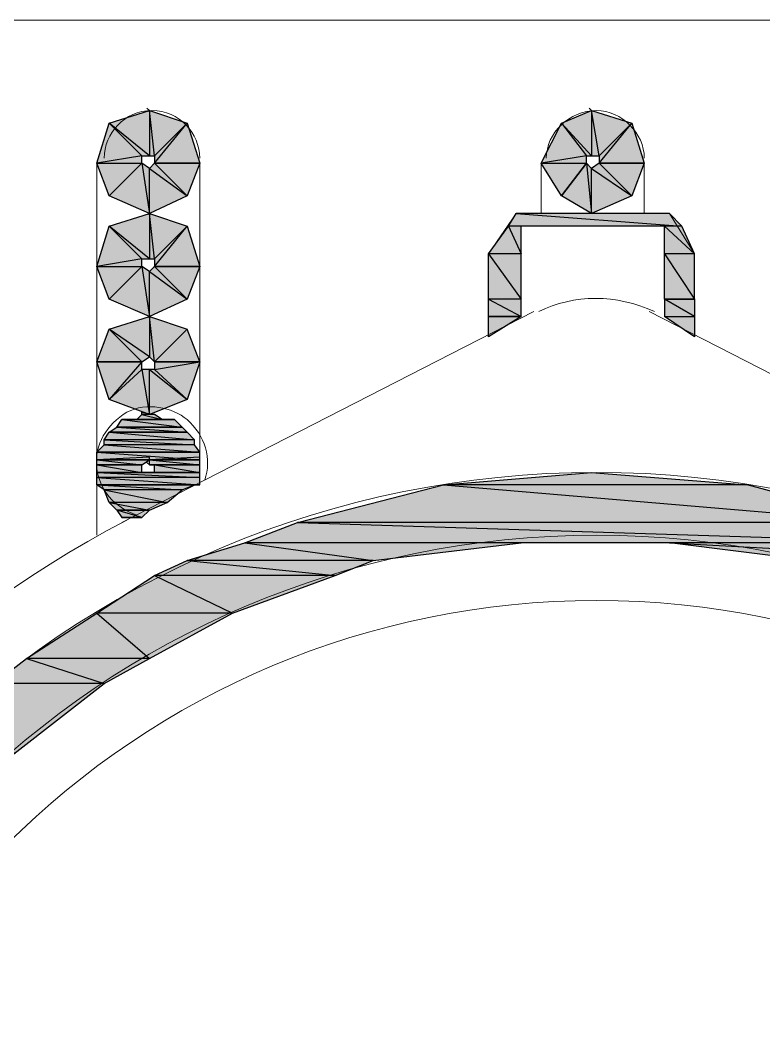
# Model space of a CAD drawing. Header units: millimetres. Extents: x 50 to 186, y -32 to 33.
# Drawn here: x 116.711 to 117.125, y -10.025 to -9.466 of the extents above; entities that cross this region are included whole.
import ezdxf

# ---------------------------------------------------------------- set-up
doc = ezdxf.new("R2010")
doc.units = ezdxf.units.MM
doc.layers.add('Prumada Eletrica', color=40, linetype='Continuous', lineweight=30)

msp = doc.modelspace()

# ---------------------------------------------------------------- hatches: boundary and pattern name
at = {"layer": 'Prumada Eletrica', "true_color": 0x000007}
h = msp.add_hatch(color=7, dxfattribs=at)
h.paths.add_polyline_path([(116.81108, -9.54606), (116.78594, -9.54606), (116.8041, -9.52372)])
h.paths.add_polyline_path([(116.78594, -9.54606), (116.8041, -9.52372), (116.78594, -9.54187)])
h.paths.add_polyline_path([(116.8041, -9.52372), (116.78594, -9.54187), (116.78315, -9.51673)])
h.paths.add_polyline_path([(116.78594, -9.54187), (116.78315, -9.51673), (116.78315, -9.54187)])
h.paths.add_polyline_path([(116.78315, -9.51673), (116.78315, -9.54187), (116.7608, -9.52372)])
h.paths.add_polyline_path([(116.78315, -9.54187), (116.7608, -9.52372), (116.77896, -9.54187)])
h.paths.add_polyline_path([(116.7608, -9.52372), (116.77896, -9.54187), (116.75382, -9.54606)])
h.paths.add_polyline_path([(116.77896, -9.54187), (116.75382, -9.54606), (116.77896, -9.54606)])
h.paths.add_polyline_path([(116.75382, -9.54606), (116.77896, -9.54606), (116.7608, -9.56422)])
h = msp.add_hatch(color=7, dxfattribs=at)
h.paths.add_polyline_path([(117.05831, -9.54606), (117.03317, -9.54606), (117.05133, -9.52372)])
h.paths.add_polyline_path([(117.03317, -9.54606), (117.05133, -9.52372), (117.03317, -9.54187)])
h.paths.add_polyline_path([(117.05133, -9.52372), (117.03317, -9.54187), (117.02898, -9.51673)])
h.paths.add_polyline_path([(117.03317, -9.54187), (117.02898, -9.51673), (117.02898, -9.54187)])
h.paths.add_polyline_path([(117.02898, -9.51673), (117.02898, -9.54187), (117.01222, -9.52372)])
h.paths.add_polyline_path([(117.02898, -9.54187), (117.01222, -9.52372), (117.02618, -9.54187)])
h.paths.add_polyline_path([(117.01222, -9.52372), (117.02618, -9.54187), (117.00104, -9.54606)])
h.paths.add_polyline_path([(117.02618, -9.54187), (117.00104, -9.54606), (117.02618, -9.54606)])
h.paths.add_polyline_path([(117.00104, -9.54606), (117.02618, -9.54606), (117.01222, -9.56422)])
h = msp.add_hatch(color=7, dxfattribs=at)
h.paths.add_polyline_path([(116.7608, -9.56422), (116.77896, -9.54606), (116.78315, -9.574)])
h.paths.add_polyline_path([(116.77896, -9.54606), (116.78315, -9.574), (116.78315, -9.54886)])
h.paths.add_polyline_path([(116.78315, -9.574), (116.78315, -9.54886), (116.8041, -9.56422)])
h.paths.add_polyline_path([(116.78315, -9.54886), (116.8041, -9.56422), (116.78594, -9.54606)])
h.paths.add_polyline_path([(116.8041, -9.56422), (116.78594, -9.54606), (116.81108, -9.54606)])
h = msp.add_hatch(color=7, dxfattribs=at)
h.paths.add_polyline_path([(117.01222, -9.56422), (117.02618, -9.54606), (117.02898, -9.574)])
h.paths.add_polyline_path([(117.02618, -9.54606), (117.02898, -9.574), (117.02898, -9.54886)])
h.paths.add_polyline_path([(117.02898, -9.574), (117.02898, -9.54886), (117.05133, -9.56422)])
h.paths.add_polyline_path([(117.02898, -9.54886), (117.05133, -9.56422), (117.03317, -9.54606)])
h.paths.add_polyline_path([(117.05133, -9.56422), (117.03317, -9.54606), (117.05831, -9.54606)])
h = msp.add_hatch(color=7, dxfattribs=at)
h.paths.add_polyline_path([(116.81108, -9.60333), (116.78594, -9.60333), (116.8041, -9.58098)])
h.paths.add_polyline_path([(116.78594, -9.60333), (116.8041, -9.58098), (116.78594, -9.59914)])
h.paths.add_polyline_path([(116.8041, -9.58098), (116.78594, -9.59914), (116.78315, -9.574)])
h.paths.add_polyline_path([(116.78594, -9.59914), (116.78315, -9.574), (116.78315, -9.59914)])
h.paths.add_polyline_path([(116.78315, -9.574), (116.78315, -9.59914), (116.7608, -9.58098)])
h.paths.add_polyline_path([(116.78315, -9.59914), (116.7608, -9.58098), (116.77896, -9.59914)])
h.paths.add_polyline_path([(116.7608, -9.58098), (116.77896, -9.59914), (116.75382, -9.60333)])
h.paths.add_polyline_path([(116.77896, -9.59914), (116.75382, -9.60333), (116.77896, -9.60333)])
h.paths.add_polyline_path([(116.75382, -9.60333), (116.77896, -9.60333), (116.7608, -9.62149)])
h = msp.add_hatch(color=7, dxfattribs=at)
h.paths.add_polyline_path([(117.07228, -9.574), (116.98707, -9.574), (117.07926, -9.58098)])
h.paths.add_polyline_path([(116.98707, -9.574), (117.07926, -9.58098), (116.98288, -9.58098)])
h = msp.add_hatch(color=7, dxfattribs=at)
h.paths.add_polyline_path([(116.98987, -9.58098), (116.98288, -9.58098), (116.98987, -9.59635)])
h.paths.add_polyline_path([(116.98288, -9.58098), (116.98987, -9.59635), (116.97171, -9.59635)])
h = msp.add_hatch(color=7, dxfattribs=at)
h.paths.add_polyline_path([(117.07926, -9.58098), (117.06948, -9.58098), (117.08624, -9.59635)])
h.paths.add_polyline_path([(117.06948, -9.58098), (117.08624, -9.59635), (117.06948, -9.59635)])
h = msp.add_hatch(color=7, dxfattribs=at)
h.paths.add_polyline_path([(116.98987, -9.59635), (116.97171, -9.59635), (116.98987, -9.62149)])
h.paths.add_polyline_path([(116.97171, -9.59635), (116.98987, -9.62149), (116.97171, -9.62149)])
h = msp.add_hatch(color=7, dxfattribs=at)
h.paths.add_polyline_path([(117.08624, -9.59635), (117.06948, -9.59635), (117.08624, -9.62149)])
h.paths.add_polyline_path([(117.06948, -9.59635), (117.08624, -9.62149), (117.06948, -9.62149)])
h = msp.add_hatch(color=7, dxfattribs=at)
h.paths.add_polyline_path([(116.7608, -9.62149), (116.77896, -9.60333), (116.78315, -9.63127)])
h.paths.add_polyline_path([(116.77896, -9.60333), (116.78315, -9.63127), (116.78315, -9.60612)])
h.paths.add_polyline_path([(116.78315, -9.63127), (116.78315, -9.60612), (116.8041, -9.62149)])
h.paths.add_polyline_path([(116.78315, -9.60612), (116.8041, -9.62149), (116.78594, -9.60333)])
h.paths.add_polyline_path([(116.8041, -9.62149), (116.78594, -9.60333), (116.81108, -9.60333)])
h = msp.add_hatch(color=7, dxfattribs=at)
h.paths.add_polyline_path([(116.98987, -9.62149), (116.97171, -9.62149), (116.98987, -9.63127)])
h.paths.add_polyline_path([(116.97171, -9.62149), (116.98987, -9.63127), (116.97171, -9.63127)])
h = msp.add_hatch(color=7, dxfattribs=at)
h.paths.add_polyline_path([(117.06948, -9.62149), (117.06948, -9.63127), (117.08624, -9.63127)])
h.paths.add_polyline_path([(117.06948, -9.63127), (117.08624, -9.63127), (117.08624, -9.64244)])
for points in [[(117.06948, -9.62149), (117.08624, -9.62149), (117.08624, -9.63127)], [(116.97171, -9.63127), (116.98987, -9.63127), (116.97171, -9.64244)], [(116.78594, -9.68574), (116.77896, -9.68574), (116.77896, -9.68434)], [(117.02898, -9.71787), (117.11558, -9.72485), (116.94657, -9.72485)], [(116.76499, -9.73882), (116.78315, -9.73882), (116.77896, -9.74301)]]:
    msp.add_hatch(color=7, dxfattribs=at).paths.add_polyline_path(points)
h = msp.add_hatch(color=7, dxfattribs=at)
h.paths.add_polyline_path([(116.81108, -9.65641), (116.8041, -9.63825), (116.78594, -9.65641)])
h.paths.add_polyline_path([(116.8041, -9.63825), (116.78594, -9.65641), (116.78315, -9.63127)])
h.paths.add_polyline_path([(116.78594, -9.65641), (116.78315, -9.63127), (116.78315, -9.65361)])
h.paths.add_polyline_path([(116.78315, -9.63127), (116.78315, -9.65361), (116.7608, -9.63825)])
h.paths.add_polyline_path([(116.78315, -9.65361), (116.7608, -9.63825), (116.77896, -9.65641)])
h.paths.add_polyline_path([(116.7608, -9.63825), (116.77896, -9.65641), (116.75382, -9.65641)])
h = msp.add_hatch(color=7, dxfattribs=at)
h.paths.add_polyline_path([(116.75382, -9.65641), (116.77896, -9.65641), (116.7608, -9.67736)])
h.paths.add_polyline_path([(116.77896, -9.65641), (116.7608, -9.67736), (116.77896, -9.6606)])
h.paths.add_polyline_path([(116.7608, -9.67736), (116.77896, -9.6606), (116.78315, -9.68574)])
h.paths.add_polyline_path([(116.77896, -9.6606), (116.78315, -9.68574), (116.78315, -9.6606)])
h.paths.add_polyline_path([(116.78315, -9.68574), (116.78315, -9.6606), (116.8041, -9.67736)])
h.paths.add_polyline_path([(116.78315, -9.6606), (116.8041, -9.67736), (116.78594, -9.6606)])
h.paths.add_polyline_path([(116.8041, -9.67736), (116.78594, -9.6606), (116.81108, -9.65641)])
h.paths.add_polyline_path([(116.78594, -9.6606), (116.81108, -9.65641), (116.78594, -9.65641)])
h = msp.add_hatch(color=7, dxfattribs=at)
h.paths.add_polyline_path([(116.79711, -9.68853), (116.76778, -9.68853), (116.80131, -9.69272)])
h.paths.add_polyline_path([(116.76778, -9.68853), (116.80131, -9.69272), (116.76499, -9.69272)])
h.paths.add_polyline_path([(116.80131, -9.69272), (116.76499, -9.69272)])
h.paths.add_polyline_path([(116.76499, -9.69272), (116.80131, -9.69272), (116.79991, -9.69272)])
h = msp.add_hatch(color=7, dxfattribs=at)
h.paths.add_polyline_path([(116.79013, -9.68853), (116.77197, -9.68853), (116.79711, -9.68853)])
h.paths.add_polyline_path([(116.77197, -9.68853), (116.79711, -9.68853), (116.76778, -9.68853)])
h.paths.add_polyline_path([(116.79711, -9.68853), (116.76778, -9.68853)])
h.paths.add_polyline_path([(116.76778, -9.68853), (116.79711, -9.68853)])
h = msp.add_hatch(color=7, dxfattribs=at)
h.paths.add_polyline_path([(116.78594, -9.68574), (116.77896, -9.68574), (116.79013, -9.68853)])
h.paths.add_polyline_path([(116.77896, -9.68574), (116.79013, -9.68853), (116.77616, -9.68853)])
h.paths.add_polyline_path([(116.79013, -9.68853), (116.77616, -9.68853), (116.77197, -9.68853)])
h = msp.add_hatch(color=7, dxfattribs=at)
h.paths.add_polyline_path([(116.8041, -9.69552), (116.7608, -9.69552), (116.80829, -9.69971)])
h.paths.add_polyline_path([(116.7608, -9.69552), (116.80829, -9.69971), (116.75801, -9.69971)])
h = msp.add_hatch(color=7, dxfattribs=at)
h.paths.add_polyline_path([(116.80131, -9.69272), (116.76499, -9.69272), (116.8041, -9.69552)])
h.paths.add_polyline_path([(116.76499, -9.69272), (116.8041, -9.69552), (116.7608, -9.69552)])
h.paths.add_polyline_path([(116.8041, -9.69552), (116.7608, -9.69552)])
h.paths.add_polyline_path([(116.7608, -9.69552), (116.8041, -9.69552)])
h = msp.add_hatch(color=7, dxfattribs=at)
h.paths.add_polyline_path([(116.80829, -9.69971), (116.75801, -9.69971), (116.80829, -9.7025)])
h.paths.add_polyline_path([(116.75801, -9.69971), (116.80829, -9.7025), (116.75801, -9.7025)])
h = msp.add_hatch(color=7, dxfattribs=at)
h.paths.add_polyline_path([(116.80829, -9.7025), (116.75801, -9.7025), (116.81108, -9.70669)])
h.paths.add_polyline_path([(116.75801, -9.7025), (116.81108, -9.70669), (116.75382, -9.70669)])
h.paths.add_polyline_path([(116.81108, -9.70669), (116.75382, -9.70669)])
h.paths.add_polyline_path([(116.75382, -9.70669), (116.81108, -9.70669)])
h = msp.add_hatch(color=7, dxfattribs=at)
h.paths.add_polyline_path([(116.81108, -9.70669), (116.75382, -9.70669), (116.81108, -9.71088)])
h.paths.add_polyline_path([(116.75382, -9.70669), (116.81108, -9.71088), (116.75382, -9.71088)])
h = msp.add_hatch(color=7, dxfattribs=at)
h.paths.add_polyline_path([(116.75382, -9.71088), (116.78315, -9.71088), (116.78315, -9.70948)])
h.paths.add_polyline_path([(116.78315, -9.71088), (116.78315, -9.70948), (116.75382, -9.71088)])
h = msp.add_hatch(color=7, dxfattribs=at)
h.paths.add_polyline_path([(116.78315, -9.71088), (116.75382, -9.71088), (116.77896, -9.71367)])
h.paths.add_polyline_path([(116.75382, -9.71088), (116.77896, -9.71367), (116.75382, -9.71367)])
h = msp.add_hatch(color=7, dxfattribs=at)
h.paths.add_polyline_path([(116.78315, -9.71088), (116.81108, -9.71088), (116.81108, -9.70948)])
h.paths.add_polyline_path([(116.81108, -9.71088), (116.81108, -9.70948), (116.78315, -9.71088)])
h.paths.add_polyline_path([(116.81108, -9.71088), (116.78315, -9.71088)])
h.paths.add_polyline_path([(116.78315, -9.71088), (116.81108, -9.71088), (116.81108, -9.70948)])
h = msp.add_hatch(color=7, dxfattribs=at)
h.paths.add_polyline_path([(116.81108, -9.71088), (116.78315, -9.71088), (116.81108, -9.71367)])
h.paths.add_polyline_path([(116.78315, -9.71088), (116.81108, -9.71367), (116.78315, -9.71367)])
h = msp.add_hatch(color=7, dxfattribs=at)
h.paths.add_polyline_path([(116.77896, -9.71367), (116.75382, -9.71367), (116.77896, -9.71787)])
h.paths.add_polyline_path([(116.75382, -9.71367), (116.77896, -9.71787), (116.75382, -9.71787)])
h = msp.add_hatch(color=7, dxfattribs=at)
h.paths.add_polyline_path([(116.78315, -9.71787), (116.75382, -9.71787)])
h.paths.add_polyline_path([(116.78315, -9.71787), (116.75382, -9.71787), (116.77896, -9.71787)])
h = msp.add_hatch(color=7, dxfattribs=at)
h.paths.add_polyline_path([(116.81108, -9.71787), (116.75382, -9.71787), (116.81108, -9.72066)])
h.paths.add_polyline_path([(116.75382, -9.71787), (116.81108, -9.72066), (116.75382, -9.72066)])
h = msp.add_hatch(color=7, dxfattribs=at)
h.paths.add_polyline_path([(116.81108, -9.71367), (116.78594, -9.71367), (116.81108, -9.71787)])
h.paths.add_polyline_path([(116.78594, -9.71367), (116.81108, -9.71787), (116.78594, -9.71787)])
h = msp.add_hatch(color=7, dxfattribs=at)
h.paths.add_polyline_path([(116.81108, -9.72066), (116.75382, -9.72066), (116.81108, -9.72485)])
h.paths.add_polyline_path([(116.75382, -9.72066), (116.81108, -9.72485), (116.75382, -9.72485)])
h = msp.add_hatch(color=7, dxfattribs=at)
h.paths.add_polyline_path([(116.80829, -9.72485), (116.75382, -9.72485)])
h.paths.add_polyline_path([(116.80829, -9.72485), (116.75382, -9.72485), (116.81108, -9.72485)])
h = msp.add_hatch(color=7, dxfattribs=at)
h.paths.add_polyline_path([(116.80829, -9.72485), (116.75382, -9.72485), (116.80131, -9.72764)])
h.paths.add_polyline_path([(116.75382, -9.72485), (116.80131, -9.72764), (116.75801, -9.72764)])
h = msp.add_hatch(color=7, dxfattribs=at)
h.paths.add_polyline_path([(116.80131, -9.72764), (116.75801, -9.72764), (116.79292, -9.73463)])
h.paths.add_polyline_path([(116.75801, -9.72764), (116.79292, -9.73463), (116.7608, -9.73463)])
h = msp.add_hatch(color=7, dxfattribs=at)
h.paths.add_polyline_path([(117.11558, -9.72485), (116.94657, -9.72485), (117.19379, -9.7458)])
h.paths.add_polyline_path([(116.94657, -9.72485), (117.19379, -9.7458), (116.86556, -9.7458)])
h = msp.add_hatch(color=7, dxfattribs=at)
h.paths.add_polyline_path([(116.79292, -9.73463), (116.7608, -9.73463), (116.78315, -9.73882)])
h.paths.add_polyline_path([(116.7608, -9.73463), (116.78315, -9.73882), (116.76499, -9.73882)])
h = msp.add_hatch(color=7, dxfattribs=at)
h.paths.add_polyline_path([(116.76499, -9.73882), (116.76778, -9.74301), (116.77896, -9.74301)])
h.paths.add_polyline_path([(116.76778, -9.74301), (116.77896, -9.74301), (116.77616, -9.74301)])
h = msp.add_hatch(color=7, dxfattribs=at)
h.paths.add_polyline_path([(117.19379, -9.7458), (116.86556, -9.7458), (117.22313, -9.75697)])
h.paths.add_polyline_path([(116.86556, -9.7458), (117.22313, -9.75697), (116.83622, -9.75697)])
h = msp.add_hatch(color=7, dxfattribs=at)
h.paths.add_polyline_path([(116.98987, -9.75697), (116.83622, -9.75697), (116.90746, -9.76675)])
h.paths.add_polyline_path([(116.83622, -9.75697), (116.90746, -9.76675), (116.8041, -9.76675)])
h = msp.add_hatch(color=7, dxfattribs=at)
h.paths.add_polyline_path([(117.22313, -9.75697), (117.07228, -9.75697), (117.25525, -9.76675)])
h.paths.add_polyline_path([(117.07228, -9.75697), (117.25525, -9.76675), (117.15049, -9.76675)])
h = msp.add_hatch(color=7, dxfattribs=at)
h.paths.add_polyline_path([(116.90746, -9.76675), (116.8041, -9.76675), (116.88651, -9.77513)])
h.paths.add_polyline_path([(116.8041, -9.76675), (116.88651, -9.77513), (116.78594, -9.77513)])
h = msp.add_hatch(color=7, dxfattribs=at)
h.paths.add_polyline_path([(116.88651, -9.77513), (116.78594, -9.77513), (116.82924, -9.79608)])
h.paths.add_polyline_path([(116.78594, -9.77513), (116.82924, -9.79608), (116.75382, -9.79608)])
h = msp.add_hatch(color=7, dxfattribs=at)
h.paths.add_polyline_path([(116.82924, -9.79608), (116.75382, -9.79608), (116.78315, -9.82123)])
h.paths.add_polyline_path([(116.75382, -9.79608), (116.78315, -9.82123), (116.71471, -9.82123)])
h = msp.add_hatch(color=7, dxfattribs=at)
h.paths.add_polyline_path([(116.78315, -9.82123), (116.71471, -9.82123), (116.75801, -9.83519)])
h.paths.add_polyline_path([(116.71471, -9.82123), (116.75801, -9.83519), (116.69655, -9.83519)])
h = msp.add_hatch(color=7, dxfattribs=at)
h.paths.add_polyline_path([(116.75801, -9.83519), (116.69655, -9.83519), (116.70772, -9.8743)])
h.paths.add_polyline_path([(116.69655, -9.83519), (116.70772, -9.8743), (116.65046, -9.8743)])

# ---------------------------------------------------------------- linework, layer by layer
at = {"layer": 'Prumada Eletrica', "color": 7, "linetype": 'Continuous', "lineweight": 20, "true_color": 0x000007}
for points in [[(116.17137, -9.46645), (117.88798, -9.46645), (117.88798, -13.03237), (116.16438, -13.03237), (116.16299, -13.03098), (116.10013, -13.03237)], [(116.18533, -9.46645), (117.86564, -9.46645), (117.86564, -9.46645)], [(116.78315, -9.51673), (116.78175, -9.51534), (116.78175, -9.51534)], [(117.02898, -9.51673), (117.02758, -9.51534), (117.02758, -9.51534)], [(116.75382, -9.75278), (116.75382, -9.54606), (116.75382, -9.54606)], [(116.81108, -9.54606), (116.81108, -9.72485), (116.81108, -9.72485)], [(117.00104, -9.54606), (117.00104, -9.574), (117.00104, -9.574)], [(117.05831, -9.574), (117.05831, -9.54606), (117.05831, -9.54606)], [(117.08624, -9.64244), (117.08624, -9.59635), (117.07228, -9.574), (117.02898, -9.574), (116.98707, -9.574), (116.97171, -9.59635), (116.97171, -9.64244)], [(117.06948, -9.63127), (117.06948, -9.62149), (117.06948, -9.58098), (117.02898, -9.58098), (116.98987, -9.58098), (116.98987, -9.62149), (116.98987, -9.63127)], [(116.99685, -9.62847), (116.76778, -9.7458), (116.76778, -9.7458)], [(117.29017, -9.7458), (117.0611, -9.62847), (117.0611, -9.62847)], [(116.78315, -9.71367), (116.78175, -9.71228), (116.78175, -9.71228)]]:
    msp.add_lwpolyline(points, dxfattribs=at)
at = {"layer": 'Prumada Eletrica', "color": 7, "linetype": 'Continuous', "lineweight": -2, "true_color": 0x000007}
for points in [[(116.78315, -9.51673), (116.78315, -9.54187), (116.7608, -9.52372)], [(116.8041, -9.52372), (116.78594, -9.54187), (116.78315, -9.51673)], [(116.78594, -9.54187), (116.78315, -9.51673), (116.78315, -9.54187)], [(117.02898, -9.51673), (117.02898, -9.54187), (117.01222, -9.52372)], [(117.05133, -9.52372), (117.03317, -9.54187), (117.02898, -9.51673)], [(117.03317, -9.54187), (117.02898, -9.51673), (117.02898, -9.54187)], [(116.7608, -9.52372), (116.77896, -9.54187), (116.75382, -9.54606)], [(116.78315, -9.54187), (116.7608, -9.52372), (116.77896, -9.54187)], [(116.81108, -9.54606), (116.78594, -9.54606), (116.8041, -9.52372)], [(116.78594, -9.54606), (116.8041, -9.52372), (116.78594, -9.54187)], [(117.01222, -9.52372), (117.02618, -9.54187), (117.00104, -9.54606)], [(117.02898, -9.54187), (117.01222, -9.52372), (117.02618, -9.54187)], [(117.05831, -9.54606), (117.03317, -9.54606), (117.05133, -9.52372)], [(117.03317, -9.54606), (117.05133, -9.52372), (117.03317, -9.54187)], [(116.77896, -9.54187), (116.75382, -9.54606), (116.77896, -9.54606)], [(117.02618, -9.54187), (117.00104, -9.54606), (117.02618, -9.54606)], [(116.75382, -9.54606), (116.77896, -9.54606), (116.7608, -9.56422)], [(116.7608, -9.56422), (116.77896, -9.54606), (116.78315, -9.574)], [(116.77896, -9.54606), (116.78315, -9.574), (116.78315, -9.54886)], [(116.78315, -9.54886), (116.8041, -9.56422), (116.78594, -9.54606)], [(116.78315, -9.574), (116.78315, -9.54886), (116.8041, -9.56422)], [(116.8041, -9.56422), (116.78594, -9.54606), (116.81108, -9.54606)], [(117.00104, -9.54606), (117.02618, -9.54606), (117.01222, -9.56422)], [(117.01222, -9.56422), (117.02618, -9.54606), (117.02898, -9.574)], [(117.02618, -9.54606), (117.02898, -9.574), (117.02898, -9.54886)], [(117.02898, -9.54886), (117.05133, -9.56422), (117.03317, -9.54606)], [(117.02898, -9.574), (117.02898, -9.54886), (117.05133, -9.56422)], [(117.05133, -9.56422), (117.03317, -9.54606), (117.05831, -9.54606)], [(116.78315, -9.574), (116.78315, -9.59914), (116.7608, -9.58098)], [(116.8041, -9.58098), (116.78594, -9.59914), (116.78315, -9.574)], [(116.78594, -9.59914), (116.78315, -9.574), (116.78315, -9.59914)], [(116.98707, -9.574), (117.07926, -9.58098), (116.98288, -9.58098)], [(117.07228, -9.574), (116.98707, -9.574), (117.07926, -9.58098)], [(116.7608, -9.58098), (116.77896, -9.59914), (116.75382, -9.60333)], [(116.78315, -9.59914), (116.7608, -9.58098), (116.77896, -9.59914)], [(116.81108, -9.60333), (116.78594, -9.60333), (116.8041, -9.58098)], [(116.78594, -9.60333), (116.8041, -9.58098), (116.78594, -9.59914)], [(116.98288, -9.58098), (116.98987, -9.59635), (116.97171, -9.59635)], [(116.98987, -9.58098), (116.98288, -9.58098), (116.98987, -9.59635)], [(117.07926, -9.58098), (117.06948, -9.58098), (117.08624, -9.59635)], [(117.06948, -9.58098), (117.08624, -9.59635), (117.06948, -9.59635)], [(116.77896, -9.59914), (116.75382, -9.60333), (116.77896, -9.60333)], [(116.98987, -9.59635), (116.97171, -9.59635), (116.98987, -9.62149)], [(116.97171, -9.59635), (116.98987, -9.62149), (116.97171, -9.62149)], [(117.08624, -9.59635), (117.06948, -9.59635), (117.08624, -9.62149)], [(117.06948, -9.59635), (117.08624, -9.62149), (117.06948, -9.62149)], [(116.75382, -9.60333), (116.77896, -9.60333), (116.7608, -9.62149)], [(116.7608, -9.62149), (116.77896, -9.60333), (116.78315, -9.63127)], [(116.77896, -9.60333), (116.78315, -9.63127), (116.78315, -9.60612)], [(116.78315, -9.60612), (116.8041, -9.62149), (116.78594, -9.60333)], [(116.78315, -9.63127), (116.78315, -9.60612), (116.8041, -9.62149)], [(116.8041, -9.62149), (116.78594, -9.60333), (116.81108, -9.60333)], [(116.98987, -9.62149), (116.97171, -9.62149), (116.98987, -9.63127)], [(116.97171, -9.62149), (116.98987, -9.63127), (116.97171, -9.63127)], [(117.06948, -9.62149), (117.06948, -9.63127), (117.08624, -9.63127)], [(117.06948, -9.62149), (117.08624, -9.62149), (117.08624, -9.63127)], [(116.78315, -9.63127), (116.78315, -9.65361), (116.7608, -9.63825)], [(116.8041, -9.63825), (116.78594, -9.65641), (116.78315, -9.63127)], [(116.78594, -9.65641), (116.78315, -9.63127), (116.78315, -9.65361)], [(116.97171, -9.63127), (116.98987, -9.63127), (116.97171, -9.64244)], [(117.06948, -9.63127), (117.08624, -9.63127), (117.08624, -9.64244)], [(116.7608, -9.63825), (116.77896, -9.65641), (116.75382, -9.65641)], [(116.78315, -9.65361), (116.7608, -9.63825), (116.77896, -9.65641)], [(116.81108, -9.65641), (116.8041, -9.63825), (116.78594, -9.65641)], [(116.75382, -9.65641), (116.77896, -9.65641), (116.7608, -9.67736)], [(116.77896, -9.65641), (116.7608, -9.67736), (116.77896, -9.6606)], [(116.8041, -9.67736), (116.78594, -9.6606), (116.81108, -9.65641)], [(116.78594, -9.6606), (116.81108, -9.65641), (116.78594, -9.65641)], [(116.7608, -9.67736), (116.77896, -9.6606), (116.78315, -9.68574)], [(116.77896, -9.6606), (116.78315, -9.68574), (116.78315, -9.6606)], [(116.78315, -9.68574), (116.78315, -9.6606), (116.8041, -9.67736)], [(116.78315, -9.6606), (116.8041, -9.67736), (116.78594, -9.6606)], [(116.78594, -9.68574), (116.77896, -9.68574), (116.77896, -9.68434)], [(116.76778, -9.68853), (116.80131, -9.69272), (116.76499, -9.69272)], [(116.77197, -9.68853), (116.79711, -9.68853), (116.76778, -9.68853)], [(116.79711, -9.68853), (116.76778, -9.68853)], [(116.76778, -9.68853), (116.79711, -9.68853), (116.79711, -9.68853)], [(116.79711, -9.68853), (116.76778, -9.68853), (116.80131, -9.69272)], [(116.79013, -9.68853), (116.77616, -9.68853), (116.77197, -9.68853)], [(116.79013, -9.68853), (116.77197, -9.68853), (116.79711, -9.68853)], [(116.77896, -9.68574), (116.79013, -9.68853), (116.77616, -9.68853)], [(116.77616, -9.68853), (116.79013, -9.68853), (116.79013, -9.68853)], [(116.78594, -9.68574), (116.77896, -9.68574), (116.79013, -9.68853)], [(116.7608, -9.69552), (116.80829, -9.69971), (116.75801, -9.69971)], [(116.76499, -9.69272), (116.8041, -9.69552), (116.7608, -9.69552)], [(116.8041, -9.69552), (116.7608, -9.69552)], [(116.7608, -9.69552), (116.8041, -9.69552), (116.8041, -9.69552)], [(116.8041, -9.69552), (116.7608, -9.69552), (116.80829, -9.69971)], [(116.80131, -9.69272), (116.76499, -9.69272)], [(116.76499, -9.69272), (116.80131, -9.69272), (116.79991, -9.69272)], [(116.80131, -9.69272), (116.76499, -9.69272), (116.8041, -9.69552)], [(116.80829, -9.69971), (116.75801, -9.69971), (116.80829, -9.7025)], [(116.75801, -9.69971), (116.80829, -9.7025), (116.75801, -9.7025)], [(116.75801, -9.7025), (116.81108, -9.70669), (116.75382, -9.70669)], [(116.81108, -9.70669), (116.75382, -9.70669)], [(116.75382, -9.70669), (116.81108, -9.70669), (116.81108, -9.70669)], [(116.81108, -9.70669), (116.75382, -9.70669), (116.81108, -9.71088)], [(116.75382, -9.70669), (116.81108, -9.71088), (116.75382, -9.71088)], [(116.80829, -9.7025), (116.75801, -9.7025), (116.81108, -9.70669)], [(116.75382, -9.71088), (116.78315, -9.71088), (116.78315, -9.70948)], [(116.78315, -9.71088), (116.78315, -9.70948), (116.75382, -9.71088)], [(116.78315, -9.71088), (116.75382, -9.71088), (116.77896, -9.71367)], [(116.75382, -9.71088), (116.77896, -9.71367), (116.75382, -9.71367)], [(116.78315, -9.71088), (116.81108, -9.71088), (116.81108, -9.70948)], [(116.81108, -9.71088), (116.81108, -9.70948), (116.78315, -9.71088)], [(116.78315, -9.71088), (116.81108, -9.71088), (116.81108, -9.70948)], [(116.81108, -9.71088), (116.78315, -9.71088)], [(116.81108, -9.71088), (116.78315, -9.71088), (116.81108, -9.71367)], [(116.78315, -9.71088), (116.81108, -9.71367), (116.78315, -9.71367)], [(116.75382, -9.71367), (116.77896, -9.71367), (116.77896, -9.71367)], [(116.77896, -9.71367), (116.77896, -9.71367), (116.75382, -9.71367)], [(116.75382, -9.71367), (116.77896, -9.71367), (116.77896, -9.71367)], [(116.77896, -9.71367), (116.77896, -9.71367), (116.75382, -9.71367)], [(116.77896, -9.71367), (116.75382, -9.71367)], [(116.75382, -9.71367), (116.77896, -9.71367), (116.77896, -9.71367)], [(116.75382, -9.71367), (116.77896, -9.71367), (116.77896, -9.71367)], [(116.77896, -9.71367), (116.77896, -9.71367), (116.75382, -9.71367)], [(116.75382, -9.71367), (116.77896, -9.71367), (116.77896, -9.71367)], [(116.77896, -9.71367), (116.77896, -9.71367), (116.75382, -9.71367)], [(116.75382, -9.71367), (116.77896, -9.71367), (116.77896, -9.71367)], [(116.77896, -9.71367), (116.77896, -9.71367), (116.75382, -9.71367)], [(116.75382, -9.71367), (116.77896, -9.71367), (116.77896, -9.71367)], [(116.77896, -9.71367), (116.77896, -9.71367), (116.75382, -9.71367)], [(116.77896, -9.71367), (116.75382, -9.71367), (116.77896, -9.71787)], [(116.75382, -9.71367), (116.77896, -9.71787), (116.75382, -9.71787)], [(116.75382, -9.71787), (116.77896, -9.71787), (116.77896, -9.71787)], [(116.77896, -9.71787), (116.77896, -9.71787), (116.75382, -9.71787)], [(116.75382, -9.71787), (116.77896, -9.71787), (116.77896, -9.71787)], [(116.77896, -9.71787), (116.77896, -9.71787), (116.75382, -9.71787)], [(116.75382, -9.71787), (116.77896, -9.71787), (116.77896, -9.71787)], [(116.77896, -9.71787), (116.77896, -9.71787), (116.75382, -9.71787)], [(116.75382, -9.71787), (116.77896, -9.71787), (116.77896, -9.71787)], [(116.77896, -9.71787), (116.77896, -9.71787), (116.75382, -9.71787)], [(116.75382, -9.71787), (116.77896, -9.71787), (116.77896, -9.71787)], [(116.77896, -9.71787), (116.77896, -9.71787), (116.75382, -9.71787)], [(116.78315, -9.71787), (116.78315, -9.71787), (116.75382, -9.71787)], [(116.78315, -9.71787), (116.75382, -9.71787), (116.77896, -9.71787)], [(116.75382, -9.71787), (116.78315, -9.71787), (116.78315, -9.71787)], [(116.78315, -9.71787), (116.78315, -9.71787), (116.75382, -9.71787)], [(116.75382, -9.71787), (116.78315, -9.71787), (116.78315, -9.71787)], [(116.78315, -9.71787), (116.78315, -9.71787), (116.75382, -9.71787)], [(116.81108, -9.71787), (116.75382, -9.71787), (116.81108, -9.72066)], [(116.75382, -9.71787), (116.81108, -9.72066), (116.75382, -9.72066)], [(116.81108, -9.71367), (116.78315, -9.71367)], [(116.78315, -9.71367), (116.81108, -9.71367), (116.78594, -9.71367)], [(116.78594, -9.71787), (116.81108, -9.71787), (116.78315, -9.71787)], [(116.78315, -9.71787), (116.81108, -9.71787), (116.81108, -9.71787)], [(116.81108, -9.71787), (116.81108, -9.71787), (116.78315, -9.71787)], [(116.78315, -9.71787), (116.81108, -9.71787), (116.81108, -9.71787)], [(116.81108, -9.71787), (116.81108, -9.71787), (116.78315, -9.71787)], [(116.81108, -9.71787), (116.78315, -9.71787)], [(116.78315, -9.71787), (116.81108, -9.71787), (116.81108, -9.71787)], [(116.78594, -9.71367), (116.81108, -9.71367), (116.81108, -9.71367)], [(116.81108, -9.71367), (116.81108, -9.71367), (116.78594, -9.71367)], [(116.78594, -9.71367), (116.81108, -9.71367), (116.81108, -9.71367)], [(116.81108, -9.71367), (116.81108, -9.71367), (116.78594, -9.71367)], [(116.78594, -9.71367), (116.81108, -9.71367), (116.81108, -9.71367)], [(116.81108, -9.71367), (116.81108, -9.71367), (116.78594, -9.71367)], [(116.78594, -9.71367), (116.81108, -9.71367), (116.81108, -9.71367)], [(116.81108, -9.71367), (116.81108, -9.71367), (116.78594, -9.71367)], [(116.78594, -9.71367), (116.81108, -9.71367), (116.81108, -9.71367)], [(116.81108, -9.71367), (116.81108, -9.71367), (116.78594, -9.71367)], [(116.81108, -9.71367), (116.78594, -9.71367), (116.81108, -9.71787)], [(116.78594, -9.71367), (116.81108, -9.71787), (116.78594, -9.71787)], [(116.78594, -9.71787), (116.81108, -9.71787), (116.81108, -9.71787)], [(116.81108, -9.71787), (116.81108, -9.71787), (116.78594, -9.71787)], [(116.78594, -9.71787), (116.81108, -9.71787), (116.81108, -9.71787)], [(116.81108, -9.71787), (116.81108, -9.71787), (116.78594, -9.71787)], [(116.78594, -9.71787), (116.81108, -9.71787), (116.81108, -9.71787)], [(116.81108, -9.71787), (116.81108, -9.71787), (116.78594, -9.71787)], [(116.78594, -9.71787), (116.81108, -9.71787), (116.81108, -9.71787)], [(116.81108, -9.71787), (116.81108, -9.71787), (116.78594, -9.71787)], [(116.81108, -9.71787), (116.78594, -9.71787)], [(117.02898, -9.71787), (117.11558, -9.72485), (116.94657, -9.72485)], [(116.81108, -9.72066), (116.75382, -9.72066), (116.81108, -9.72485)], [(116.75382, -9.72066), (116.81108, -9.72485), (116.75382, -9.72485)], [(116.80829, -9.72485), (116.80829, -9.72485), (116.75382, -9.72485)], [(116.80829, -9.72485), (116.75382, -9.72485), (116.81108, -9.72485)], [(116.80829, -9.72485), (116.75382, -9.72485), (116.80131, -9.72764)], [(116.75382, -9.72485), (116.80131, -9.72764), (116.75801, -9.72764)], [(116.80131, -9.72764), (116.75801, -9.72764), (116.79292, -9.73463)], [(116.75801, -9.72764), (116.79292, -9.73463), (116.7608, -9.73463)], [(116.94657, -9.72485), (117.19379, -9.7458), (116.86556, -9.7458)], [(117.11558, -9.72485), (116.94657, -9.72485), (117.19379, -9.7458)], [(116.79292, -9.73463), (116.7608, -9.73463), (116.78315, -9.73882)], [(116.7608, -9.73463), (116.78315, -9.73882), (116.76499, -9.73882)], [(116.76499, -9.73882), (116.76778, -9.74301), (116.77896, -9.74301)], [(116.76499, -9.73882), (116.78315, -9.73882), (116.77896, -9.74301)], [(116.76778, -9.74301), (116.77896, -9.74301), (116.77616, -9.74301)], [(116.86556, -9.7458), (117.22313, -9.75697), (116.83622, -9.75697)], [(117.19379, -9.7458), (116.86556, -9.7458), (117.22313, -9.75697)], [(116.83622, -9.75697), (116.90746, -9.76675), (116.8041, -9.76675)], [(116.98987, -9.75697), (116.83622, -9.75697), (116.90746, -9.76675)], [(117.22313, -9.75697), (117.07228, -9.75697), (117.25525, -9.76675)], [(117.07228, -9.75697), (117.25525, -9.76675), (117.15049, -9.76675)], [(116.8041, -9.76675), (116.88651, -9.77513), (116.78594, -9.77513)], [(116.90746, -9.76675), (116.8041, -9.76675), (116.88651, -9.77513)], [(116.78594, -9.77513), (116.82924, -9.79608), (116.75382, -9.79608)], [(116.88651, -9.77513), (116.78594, -9.77513), (116.82924, -9.79608)], [(116.75382, -9.79608), (116.78315, -9.82123), (116.71471, -9.82123)], [(116.82924, -9.79608), (116.75382, -9.79608), (116.78315, -9.82123)], [(116.71471, -9.82123), (116.75801, -9.83519), (116.69655, -9.83519)], [(116.78315, -9.82123), (116.71471, -9.82123), (116.75801, -9.83519)], [(116.75801, -9.83519), (116.69655, -9.83519), (116.70772, -9.8743)]]:
    msp.add_lwpolyline(points, close=True, dxfattribs=at)
at = {"layer": 'Prumada Eletrica', "color": 7, "linetype": 'Continuous', "lineweight": 20, "true_color": 0x000007}
for points in [[(116.78454, -9.51673), (116.76918, -9.51673), (116.75801, -9.5293), (116.75801, -9.54327)], [(116.81108, -9.54327), (116.81108, -9.5293), (116.79991, -9.51673), (116.78454, -9.51673)], [(117.03177, -9.51673), (117.01641, -9.51673), (117.00384, -9.5293), (117.00384, -9.54327)], [(117.05831, -9.54327), (117.05831, -9.5293), (117.04574, -9.51673), (117.03177, -9.51673)], [(117.0639, -9.62847), (117.04294, -9.6187), (117.0192, -9.6187), (116.99964, -9.62847)]]:
    msp.add_open_spline(points, degree=3, dxfattribs=at)
for points in [[(116.81388, -9.72206), (116.81807, -9.71088), (116.81388, -9.69691), (116.8041, -9.68853), (116.8041, -9.68853), (116.79572, -9.68155), (116.78175, -9.67876), (116.77058, -9.68434), (116.77058, -9.68434), (116.7594, -9.69133), (116.75242, -9.7025), (116.75382, -9.71507), (116.75382, -9.71507), (116.75521, -9.72764), (116.76359, -9.73742), (116.77616, -9.74161)], [(117.56533, -10.25143), (117.56533, -9.95671), (117.32649, -9.71787), (117.03177, -9.71787), (117.03177, -9.71787), (116.73566, -9.71787), (116.49681, -9.95671), (116.49681, -10.25143), (116.49681, -10.25143), (116.49681, -10.54754), (116.73566, -10.78639), (117.03177, -10.78639), (117.03177, -10.78639), (117.32649, -10.78639), (117.56533, -10.54754), (117.56533, -10.25143)], [(116.77058, -9.7444), (116.53592, -9.86592), (116.4144, -10.12991), (116.47726, -10.38691), (116.47726, -10.38691), (116.53871, -10.64252), (116.76778, -10.8227), (117.03177, -10.8227), (117.03177, -10.8227), (117.29436, -10.8227), (117.52343, -10.64252), (117.58489, -10.38691), (117.58489, -10.38691), (117.64774, -10.12991), (117.52622, -9.86592), (117.29296, -9.7444)], [(117.53041, -10.25143), (117.53041, -9.97627), (117.30693, -9.75278), (117.03177, -9.75278), (117.03177, -9.75278), (116.75521, -9.75278), (116.53313, -9.97627), (116.53313, -10.25143), (116.53313, -10.25143), (116.53313, -10.52799), (116.75521, -10.75007), (117.03177, -10.75007), (117.03177, -10.75007), (117.30693, -10.75007), (117.53041, -10.52799), (117.53041, -10.25143)], [(117.4941, -10.25143), (117.4941, -9.99582), (117.28738, -9.7891), (117.03177, -9.7891), (117.03177, -9.7891), (116.77616, -9.7891), (116.56805, -9.99582), (116.56805, -10.25143), (116.56805, -10.25143), (116.56805, -10.50703), (116.77616, -10.71515), (117.03177, -10.71515), (117.03177, -10.71515), (117.28738, -10.71515), (117.4941, -10.50703), (117.4941, -10.25143)]]:
    msp.add_open_spline(points, degree=3, knots=[0, 0, 0, 0, 0.0625, 0.0625, 0.0625, 0.062501, 0.125, 0.125, 0.125, 0.125001, 0.1875, 0.1875, 0.1875, 0.187501, 1, 1, 1, 1], dxfattribs=at)

doc.saveas('drawing.dxf')
